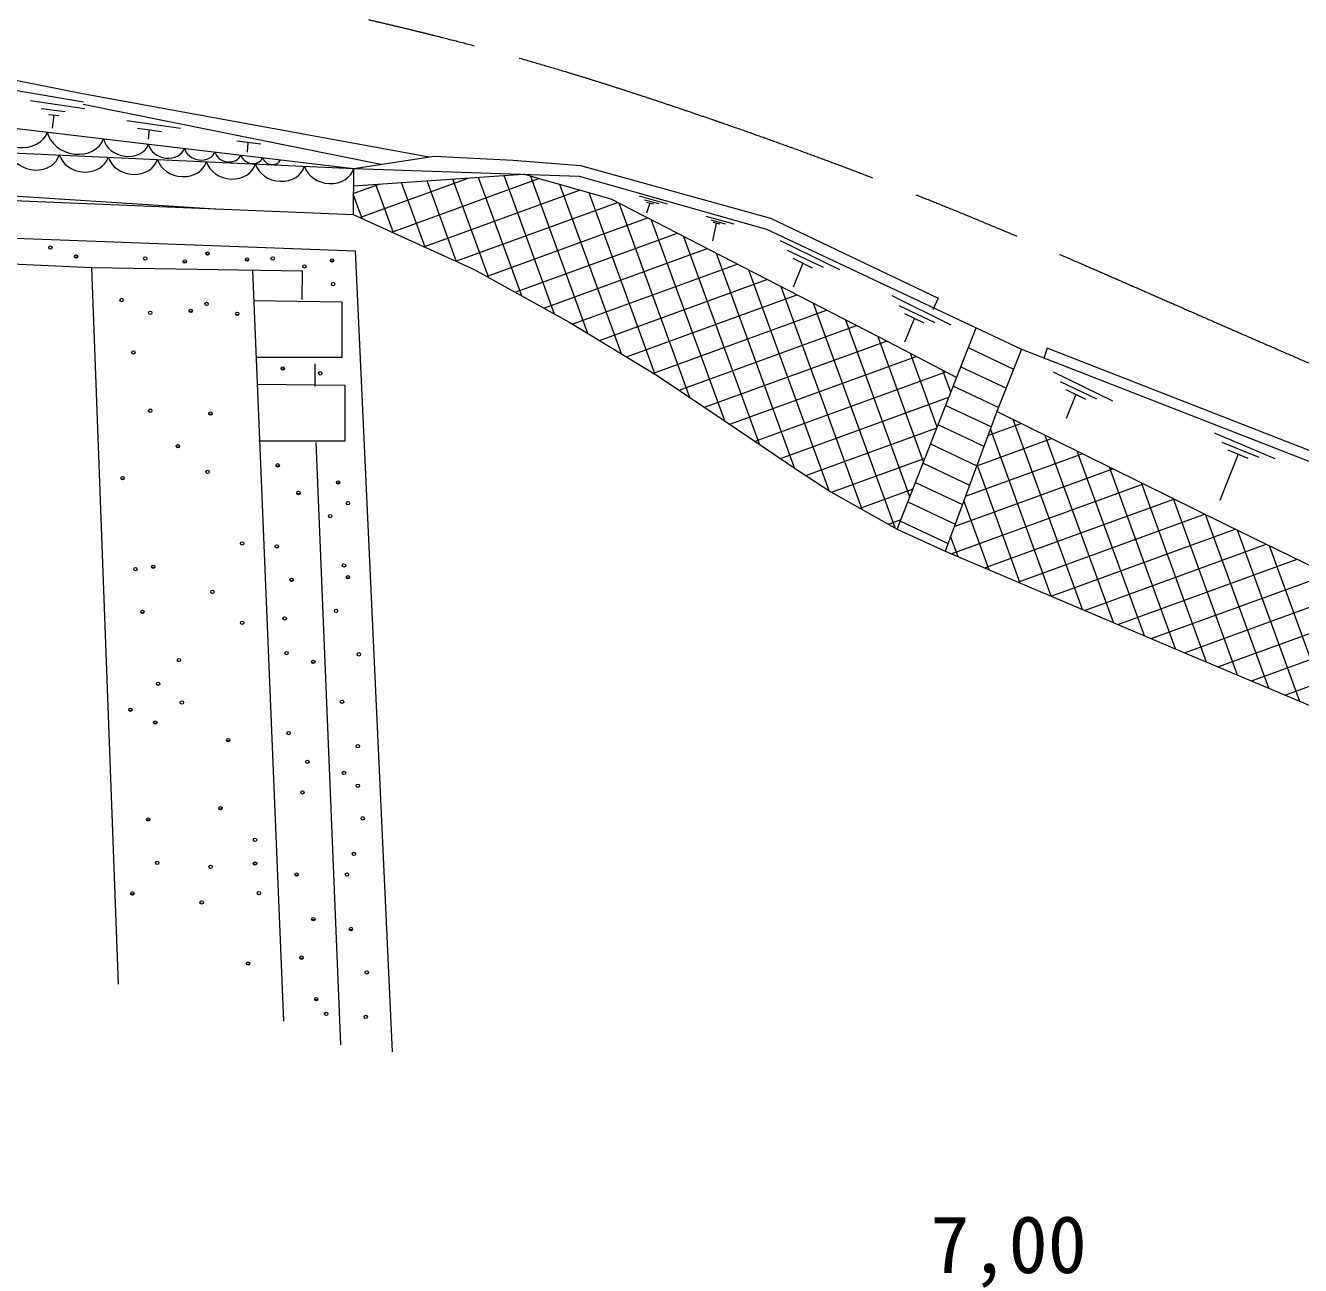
# Model space of a CAD drawing. Units: millimetres, scale not verified. Extents: x 40000 to 680000, y 20000 to 380000.
# Drawn here: x 402061 to 443060, y 259906 to 299786 of the extents above; entities that cross this region are included whole.
import ezdxf
from ezdxf.enums import TextEntityAlignment as Align

# ---------------------------------------------------------------- set-up
doc = ezdxf.new("R2010")
doc.units = ezdxf.units.MM
doc.header["$LTSCALE"] = 1000
doc.linetypes.add('CHAIN', pattern=[18.5, 12, -1.5, 3.5, -1.5])
doc.layers.add('M-BGD', color=7, linetype='Continuous', lineweight=13)
doc.layers.add('M-BMK', color=2, linetype='CHAIN', lineweight=13)
doc.styles.add('ＭＳ ゴシック', font='')
doc.styles.get('ＭＳ ゴシック').set_extended_font_data('MS Gothic')

msp = doc.modelspace()

# ---------------------------------------------------------------- hatches: boundary and pattern name
at = {"layer": 'M-BGD'}
for points in [[(402807, 292641, 0.41421), (402861, 292587, 0.41421)], [(405859, 292292, 0.41421), (405913, 292238, 0.41421)], [(409959, 292292, 0.41421), (410013, 292238, 0.41421)], [(410976, 292038, 0.41421), (411030, 291984, 0.41421)], [(411898, 291466, 0.41421), (411952, 291412, 0.41421)], [(405096, 290957, 0.41421), (405150, 290903, 0.41421)], [(407829, 290830, 0.41421), (407883, 290776, 0.41421)], [(406017, 290544, 0.41421), (406071, 290490, 0.41421)], [(405477, 289273, 0.41421), (405531, 289219, 0.41421)], [(411486, 288599, 0.41421), (411540, 288545, 0.41421)], [(406017, 287398, 0.41421), (406071, 287344, 0.41421)], [(407861, 285428, 0.41421), (407915, 285374, 0.41421)], [(412375, 284423, 0.41421), (412429, 284369, 0.41421)], [(411803, 284010, 0.41421), (411857, 283956, 0.41421)], [(408973, 283130, 0.41421), (409027, 283076, 0.41421)], [(410085, 283034, 0.41421), (410140, 282980, 0.41421)], [(405540, 282303, 0.41421), (405594, 282249, 0.41421)], [(412248, 282421, 0.41421), (412302, 282367, 0.41421)], [(408019, 281572, 0.41421), (408073, 281518, 0.41421)], [(411993, 280960, 0.41421), (412047, 280906, 0.41421)], [(408974, 280577, 0.41421), (409028, 280523, 0.41421)], [(410340, 280715, 0.41421), (410394, 280661, 0.41421)], [(406939, 279379, 0.41421), (406993, 279325, 0.41421)], [(410403, 279603, 0.41421), (410457, 279548, 0.41421)], [(412725, 279562, 0.41421), (412779, 279508, 0.41421)], [(406271, 278617, 0.41421), (406325, 278563, 0.41421)], [(407034, 278013, 0.41421), (407088, 277959, 0.41421)], [(412184, 278036, 0.41421), (412238, 277982, 0.41421)], [(410467, 277029, 0.41421), (410521, 276975, 0.41421)], [(412693, 276606, 0.41421), (412747, 276552, 0.41421)], [(411071, 276107, 0.41421), (411125, 276053, 0.41421)], [(412248, 275748, 0.41421), (412302, 275694, 0.41421)], [(410912, 275122, 0.41421), (410966, 275068, 0.41421)], [(412693, 275335, 0.41421), (412747, 275281, 0.41421)], [(412852, 274287, 0.41421), (412906, 274233, 0.41421)], [(409386, 273596, 0.41421), (409440, 273542, 0.41421)], [(412566, 273143, 0.41421), (412620, 273089, 0.41421)], [(406240, 272855, 0.41421), (406294, 272801, 0.41421)], [(407957, 272728, 0.41421), (408011, 272674, 0.41421)], [(412343, 272476, 0.41421), (412397, 272422, 0.41421)], [(409513, 271880, 0.41421), (409567, 271826, 0.41421)], [(407671, 271584, 0.41421), (407725, 271530, 0.41421)], [(412979, 269330, 0.41421), (413033, 269276, 0.41421)], [(411676, 267995, 0.41421), (411730, 267941, 0.41421)], [(412947, 267900, 0.41421), (413001, 267846, 0.41421)]]:
    msp.add_hatch(color=256, dxfattribs=at).paths.add_polyline_path(points)
h = msp.add_hatch(color=256, dxfattribs=at)
edge = h.paths.add_edge_path()
edge.add_ellipse((403688, 292355), major_axis=(37.5, -38.9), ratio=1, start_angle=-133.9156, end_angle=46.0844)
h = msp.add_hatch(color=256, dxfattribs=at)
edge = h.paths.add_edge_path()
edge.add_ellipse((407915, 292451), major_axis=(37.5, -38.9), ratio=1, start_angle=-133.9156, end_angle=46.0844)
h = msp.add_hatch(color=256, dxfattribs=at)
edge = h.paths.add_edge_path()
edge.add_ellipse((407184, 292196), major_axis=(37.5, -38.9), ratio=1, start_angle=-133.9156, end_angle=46.0844)
h = msp.add_hatch(color=256, dxfattribs=at)
edge = h.paths.add_edge_path()
edge.add_ellipse((409187, 292260), major_axis=(37.5, -38.9), ratio=1, start_angle=-133.9156, end_angle=46.0844)
h = msp.add_hatch(color=256, dxfattribs=at)
edge = h.paths.add_edge_path()
edge.add_ellipse((411920, 292228), major_axis=(37.5, -38.9), ratio=1, start_angle=-133.9156, end_angle=46.0844)
h = msp.add_hatch(color=256, dxfattribs=at)
edge = h.paths.add_edge_path()
edge.add_ellipse((407375, 290608), major_axis=(37.5, -38.9), ratio=1, start_angle=-133.9156, end_angle=46.0844)
h = msp.add_hatch(color=256, dxfattribs=at)
edge = h.paths.add_edge_path()
edge.add_ellipse((408869, 290512), major_axis=(37.5, -38.9), ratio=1, start_angle=-133.9156, end_angle=46.0844)
h = msp.add_hatch(color=256, dxfattribs=at)
edge = h.paths.add_edge_path()
edge.add_ellipse((410333, 288758), major_axis=(37.5, -38.9), ratio=1, start_angle=-133.9156, end_angle=46.0844)
h = msp.add_hatch(color=256, dxfattribs=at)
edge = h.paths.add_edge_path()
edge.add_ellipse((408010, 287303), major_axis=(37.5, -38.9), ratio=1, start_angle=-133.9156, end_angle=46.0844)
h = msp.add_hatch(color=256, dxfattribs=at)
edge = h.paths.add_edge_path()
edge.add_ellipse((406961, 286254), major_axis=(37.5, -38.9), ratio=1, start_angle=-133.9156, end_angle=46.0844)
h = msp.add_hatch(color=256, dxfattribs=at)
edge = h.paths.add_edge_path()
edge.add_ellipse((410171, 285640), major_axis=(37.5, -38.9), ratio=1, start_angle=-133.9156, end_angle=46.0844)
h = msp.add_hatch(color=256, dxfattribs=at)
edge = h.paths.add_edge_path()
edge.add_ellipse((405181, 285227), major_axis=(37.5, -38.9), ratio=1, start_angle=-133.9156, end_angle=46.0844)
h = msp.add_hatch(color=256, dxfattribs=at)
edge = h.paths.add_edge_path()
edge.add_ellipse((412111, 285091), major_axis=(37.5, -38.9), ratio=1, start_angle=-133.9156, end_angle=46.0844)
h = msp.add_hatch(color=256, dxfattribs=at)
edge = h.paths.add_edge_path()
edge.add_ellipse((410839, 284750), major_axis=(37.5, -38.9), ratio=1, start_angle=-133.9156, end_angle=46.0844)
h = msp.add_hatch(color=256, dxfattribs=at)
edge = h.paths.add_edge_path()
edge.add_ellipse((406167, 282378), major_axis=(37.5, -38.9), ratio=1, start_angle=-133.9156, end_angle=46.0844)
h = msp.add_hatch(color=256, dxfattribs=at)
edge = h.paths.add_edge_path()
edge.add_ellipse((410616, 281954), major_axis=(37.5, -38.9), ratio=1, start_angle=-133.9156, end_angle=46.0844)
h = msp.add_hatch(color=256, dxfattribs=at)
edge = h.paths.add_edge_path()
edge.add_ellipse((412429, 282040), major_axis=(37.5, -38.9), ratio=1, start_angle=-133.9156, end_angle=46.0844)
h = msp.add_hatch(color=256, dxfattribs=at)
edge = h.paths.add_edge_path()
edge.add_ellipse((405818, 280926), major_axis=(37.5, -38.9), ratio=1, start_angle=-133.9156, end_angle=46.0844)
h = msp.add_hatch(color=256, dxfattribs=at)
edge = h.paths.add_edge_path()
edge.add_ellipse((411316, 279317), major_axis=(37.5, -38.9), ratio=1, start_angle=-133.9156, end_angle=46.0844)
h = msp.add_hatch(color=256, dxfattribs=at)
edge = h.paths.add_edge_path()
edge.add_ellipse((405436, 277780), major_axis=(37.5, -38.9), ratio=1, start_angle=-133.9156, end_angle=46.0844)
h = msp.add_hatch(color=256, dxfattribs=at)
edge = h.paths.add_edge_path()
edge.add_ellipse((406231, 277367), major_axis=(37.5, -38.9), ratio=1, start_angle=-133.9156, end_angle=46.0844)
h = msp.add_hatch(color=256, dxfattribs=at)
edge = h.paths.add_edge_path()
edge.add_ellipse((408582, 276805), major_axis=(37.5, -38.9), ratio=1, start_angle=-133.9156, end_angle=46.0844)
h = msp.add_hatch(color=256, dxfattribs=at)
edge = h.paths.add_edge_path()
edge.add_ellipse((408328, 274613), major_axis=(37.5, -38.9), ratio=1, start_angle=-133.9156, end_angle=46.0844)
h = msp.add_hatch(color=256, dxfattribs=at)
edge = h.paths.add_edge_path()
edge.add_ellipse((406008, 274253), major_axis=(37.5, -38.9), ratio=1, start_angle=-133.9156, end_angle=46.0844)
h = msp.add_hatch(color=256, dxfattribs=at)
edge = h.paths.add_edge_path()
edge.add_ellipse((409440, 272833), major_axis=(37.5, -38.9), ratio=1, start_angle=-133.9156, end_angle=46.0844)
h = msp.add_hatch(color=256, dxfattribs=at)
edge = h.paths.add_edge_path()
edge.add_ellipse((410776, 272476), major_axis=(37.5, -38.9), ratio=1, start_angle=-133.9156, end_angle=46.0844)
h = msp.add_hatch(color=256, dxfattribs=at)
edge = h.paths.add_edge_path()
edge.add_ellipse((405500, 271870), major_axis=(37.5, -38.9), ratio=1, start_angle=-133.9156, end_angle=46.0844)
h = msp.add_hatch(color=256, dxfattribs=at)
edge = h.paths.add_edge_path()
edge.add_ellipse((411316, 271046), major_axis=(37.5, -38.9), ratio=1, start_angle=-133.9156, end_angle=46.0844)
h = msp.add_hatch(color=256, dxfattribs=at)
edge = h.paths.add_edge_path()
edge.add_ellipse((412524, 270728), major_axis=(37.5, -38.9), ratio=1, start_angle=-133.9156, end_angle=46.0844)
h = msp.add_hatch(color=256, dxfattribs=at)
edge = h.paths.add_edge_path()
edge.add_ellipse((410935, 269806), major_axis=(37.5, -38.9), ratio=1, start_angle=-133.9156, end_angle=46.0844)
h = msp.add_hatch(color=256, dxfattribs=at)
edge = h.paths.add_edge_path()
edge.add_ellipse((409219, 269614), major_axis=(37.5, -38.9), ratio=1, start_angle=-133.9156, end_angle=46.0844)
h = msp.add_hatch(color=256, dxfattribs=at)
edge = h.paths.add_edge_path()
edge.add_ellipse((411412, 268472), major_axis=(37.5, -38.9), ratio=1, start_angle=-133.9156, end_angle=46.0844)

# ---------------------------------------------------------------- linework, layer by layer
for p, q in [((395134, 299335), (403837, 297611)), ((395149, 298833), (403930, 297327)), ((402223, 297368), (403955, 297120)), ((403837, 297611), (415042, 295564)), ((403915, 297255), (413484, 295322)), ((402567, 297121), (403335, 297021)), ((402814, 296922), (403148, 296891)), ((402970, 296897), (402922, 296484)), ((399162, 296789), (412617, 295187)), ((405318, 296728), (407050, 296481)), ((405662, 296482), (406430, 296381)), ((406037, 296443), (406008, 296133)), ((390869, 296190), (412617, 295187)), ((408859, 296077), (409627, 295976)), ((409214, 296018), (409185, 295708)), ((384640, 295384), (408322, 293879)), ((412617, 295187), (415201, 295588)), ((415201, 295588), (417738, 295454)), ((417738, 295454), (419909, 295288)), ((419909, 295288), (426018, 293585)), ((412613, 295188), (412593, 293712)), ((412607, 294624), (418067, 295002)), ((412617, 295187), (419859, 294941)), ((412812, 293611), (416296, 294879)), ((413841, 293141), (418565, 294861)), ((415925, 292189), (414979, 294788)), ((416958, 291672), (415803, 294845)), ((418016, 291088), (416627, 294902)), ((419073, 290504), (417451, 294959)), ((420895, 294201), (418067, 295002)), ((420144, 289881), (418305, 294934)), ((419859, 294941), (425890, 293237)), ((390681, 294610), (412593, 293712)), ((412602, 294380), (413431, 294681)), ((413899, 293115), (413331, 294674)), ((414912, 292652), (414155, 294731)), ((414871, 292671), (419870, 294491)), ((421228, 289223), (419247, 294668)), ((422312, 288566), (420189, 294401)), ((412886, 293578), (412602, 294358)), ((415900, 292201), (421101, 294094)), ((429798, 289608), (420895, 294201)), ((423428, 287823), (421155, 294067)), ((421798, 294303), (422695, 294047)), ((421960, 294184), (422421, 294056)), ((422027, 294102), (422250, 294048)), ((422132, 294069), (422031, 293745)), ((412593, 293712), (416487, 291933)), ((416883, 291714), (422061, 293599)), ((423939, 293658), (424836, 293402)), ((426018, 293585), (431403, 291011)), ((390593, 293357), (412658, 292539)), ((424545, 287074), (422195, 293530)), ((424102, 293538), (424563, 293410)), ((424273, 293423), (424154, 292860)), ((424168, 293457), (424391, 293402)), ((425890, 293237), (430424, 291102)), ((417804, 291205), (423021, 293104)), ((425665, 286317), (423235, 292994)), ((426330, 292872), (428233, 291937)), ((390547, 292607), (404178, 292006)), ((412658, 292539), (413846, 266781)), ((418726, 290696), (423981, 292609)), ((426785, 285559), (424275, 292457)), ((426552, 292558), (427714, 292008)), ((404178, 292006), (410962, 291892)), ((404178, 292006), (405041, 268949)), ((416487, 291933), (419569, 290230)), ((419643, 290185), (424942, 292113)), ((427898, 284824), (425315, 291921)), ((426733, 292302), (427359, 291993)), ((427058, 292144), (426741, 291374)), ((409357, 291903), (410359, 267767)), ((410962, 291892), (410950, 290971)), ((420513, 289657), (425902, 291618)), ((421384, 289129), (426862, 291123)), ((428961, 284223), (426355, 291384)), ((429917, 291098), (431820, 290163)), ((430424, 291102), (432626, 290066)), ((409397, 290936), (412228, 290902)), ((412228, 290902), (412228, 289107)), ((430022, 283630), (427395, 290848)), ((430140, 290784), (431301, 290234)), ((431403, 291011), (431242, 290640)), ((422254, 288601), (427822, 290628)), ((430502, 284631), (428435, 290311)), ((430321, 290528), (430947, 290219)), ((430645, 290370), (430328, 289600)), ((419569, 290230), (422371, 288531)), ((423079, 288056), (428782, 290132)), ((430095, 283589), (432626, 290066)), ((432626, 290066), (434089, 289377)), ((423896, 287509), (429742, 289637)), ((430939, 285750), (429474, 289775)), ((432003, 288461), (429798, 289608)), ((412228, 289107), (409466, 289107)), ((424711, 286961), (430697, 289140)), ((431377, 286869), (430516, 289235)), ((432373, 289427), (433836, 288738)), ((434089, 289377), (433291, 287372)), ((434089, 289377), (443327, 285779)), ((434913, 289407), (434805, 289082)), ((443480, 286063), (434913, 289407)), ((411365, 288903), (411365, 288172)), ((425524, 286412), (431653, 288643)), ((431814, 287988), (431558, 288693)), ((432140, 288807), (433603, 288118)), ((435111, 288647), (437014, 287712)), ((409494, 288248), (412325, 288213)), ((422371, 288531), (424530, 287084)), ((435333, 288334), (436495, 287783)), ((412325, 288213), (412325, 286419)), ((426336, 285863), (431754, 287835)), ((431899, 288185), (433363, 287497)), ((435514, 288077), (436141, 287768)), ((435839, 287919), (435522, 287150)), ((431659, 287564), (433122, 286875)), ((424530, 287084), (426942, 285454)), ((433291, 287372), (431634, 282877)), ((440664, 283729), (433291, 287372)), ((436045, 281006), (433824, 287109)), ((427152, 285315), (431369, 286851)), ((431418, 286942), (432882, 286253)), ((433007, 286602), (434068, 286988)), ((435046, 281430), (433086, 286816)), ((437044, 280582), (434854, 286600)), ((440288, 286690), (442237, 285856)), ((412325, 286419), (409563, 286419)), ((411396, 286373), (412186, 267003)), ((431165, 286327), (432648, 285628)), ((432647, 285626), (435052, 286502)), ((440526, 286388), (441715, 285900)), ((427980, 284772), (430985, 285866)), ((432287, 284651), (436037, 286015)), ((438043, 280158), (435883, 286091)), ((441053, 286001), (440467, 284506)), ((440721, 286142), (441362, 285866)), ((426942, 285454), (427953, 284788)), ((430922, 285706), (432417, 285002)), ((431928, 283675), (437021, 285529)), ((434047, 281853), (432661, 285663)), ((439042, 279735), (436913, 285582)), ((430679, 285085), (432186, 284376)), ((431829, 282794), (438006, 285043)), ((440040, 279313), (437943, 285074)), ((427953, 284788), (430095, 283589)), ((428895, 284261), (430600, 284881)), ((432901, 282340), (438990, 284556)), ((441038, 278892), (438973, 284565)), ((430437, 284465), (431955, 283750)), ((433048, 282277), (432236, 284510)), ((429809, 283749), (430215, 283896)), ((430194, 283844), (431725, 283124)), ((433972, 281885), (439975, 284070)), ((442036, 278471), (440003, 284056)), ((447826, 280241), (440664, 283729)), ((430095, 283589), (431634, 282877)), ((432049, 282701), (431810, 283357)), ((435044, 281431), (440962, 283584)), ((443034, 278050), (441032, 283550)), ((436116, 280976), (441954, 283101)), ((444032, 277628), (442058, 283050)), ((431634, 282877), (439232, 279654)), ((437187, 280521), (442947, 282618)), ((438259, 280067), (443940, 282134)), ((439331, 279612), (444932, 281651)), ((440406, 279159), (445925, 281167)), ((441480, 278705), (446917, 280684)), ((442555, 278252), (447797, 280159)), ((439232, 279654), (446540, 276570))]:
    msp.add_line(p, q, dxfattribs=at)
for centre in [(402861, 292641), (403688, 292355), (405913, 292292), (407915, 292451), (410013, 292292), (407184, 292196), (409187, 292260), (411030, 292038), (411920, 292228), (411952, 291466), (405150, 290957), (407883, 290830), (406071, 290544), (407375, 290608), (408869, 290512), (405531, 289273), (410333, 288758), (411540, 288599), (406071, 287398), (408010, 287303), (406961, 286254), (407915, 285428), (410171, 285640), (405181, 285227), (412111, 285091), (410839, 284750), (412429, 284423), (411857, 284010), (409027, 283130), (410140, 283034), (405594, 282303), (406167, 282378), (412302, 282421), (412429, 282040), (410616, 281954), (408073, 281572), (405818, 280926), (412047, 280960), (409028, 280577), (410394, 280715), (410457, 279603), (412779, 279562), (406993, 279379), (411316, 279317), (406325, 278617), (407088, 278013), (412238, 278036), (405436, 277780), (406231, 277367), (408582, 276805), (410521, 277029), (412747, 276606), (411125, 276107), (412302, 275748), (410966, 275122), (412747, 275335), (406008, 274253), (408328, 274613), (412906, 274287), (409440, 273596), (412620, 273143), (406294, 272855), (408011, 272728), (409440, 272833), (410776, 272476), (412397, 272476), (405500, 271870), (409567, 271880), (407725, 271584), (411316, 271046), (412524, 270728), (410935, 269806), (409219, 269614), (413033, 269330), (411412, 268472), (411730, 267995), (413001, 267900)]:
    msp.add_circle(centre, 54, dxfattribs=at)
for centre, major_axis, ratio, start_param, end_param in [((401871, 296648), (-911, 245), 0.823832, 0.407073, 3.08499), ((403674, 296433), (-911, 245), 0.823832, 0.407073, 3.08499), ((405297, 296204), (-729, 196), 0.823832, 0.407073, 3.08499), ((402355, 295813), (804, -132), 0.828185, 3.521387, 6.198578), ((403934, 295750), (804, -132), 0.828185, 3.521387, 6.198578), ((406595, 296020), (-583, 157), 0.823832, 0.407073, 3.08499), ((407665, 295886), (-496, 133), 0.823832, 0.407073, 3.08499), ((408572, 295761), (-421, 113), 0.823832, 0.407073, 3.08499), ((409343, 295656), (358, -96), 0.823832, 3.548665, 6.226583), ((405510, 295675), (804, -132), 0.828185, 3.521387, 6.198578), ((407087, 295603), (804, -132), 0.828185, 3.521387, 6.198578), ((408665, 295526), (-803, 136), 0.828185, 0.379794, 3.056985), ((410243, 295453), (-803, 136), 0.828185, 0.379794, 3.056985), ((409978, 295559), (-286, 77), 0.823832, 0.407073, 3.08499), ((411822, 295380), (-803, 136), 0.828185, 0.379794, 3.056985)]:
    msp.add_ellipse(centre, major_axis=major_axis, ratio=ratio, start_param=start_param, end_param=end_param, dxfattribs=at)
at = {"layer": 'M-BMK'}
msp.add_open_spline([(381431, 304322), (388172, 303894), (390379, 303753), (396245, 302976), (401855, 302233), (404999, 301760), (410527, 300550), (415898, 299375), (418891, 298570), (424090, 296781), (431752, 294144), (435859, 292158), (443298, 288944), (451879, 285236), (456484, 282705), (465073, 279015), (468425, 277574), (470977, 276491), (473626, 275429)], degree=3, knots=[0, 0, 0, 0, 1, 1, 1, 2, 2, 2, 3, 3, 3, 4, 4, 4, 5, 5, 5, 6, 6, 6, 6], dxfattribs=at)

# ---------------------------------------------------------------- texts
at = {"layer": 'M-BGD', "style": 'ＭＳ ゴシック'}
msp.add_text('7,00', height=1848, dxfattribs=at).set_placement((433675, 259109), align=Align.BOTTOM_CENTER)

doc.saveas('drawing.dxf')
